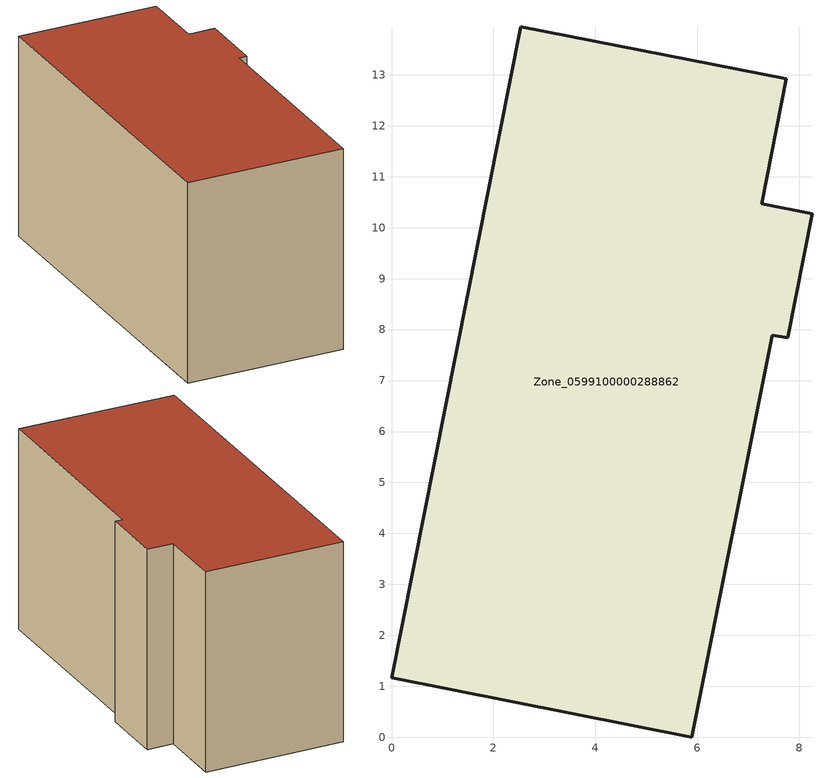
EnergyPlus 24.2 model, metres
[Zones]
Zone_0599100000288862
 floor ground (C_G): 2.53,13.94 7.74,12.92 7.26,10.46 8.25,10.27 7.77,7.84 7.47,7.89 5.89,0 0,1.17 z0
 wall outside (C_F): 7.74,12.92 2.53,13.94 0,1.17 5.89,0 7.47,7.89 7.77,7.84 8.25,10.27 7.26,10.46 7.74,12.92 z0:7.68
 roof outside (C_R): 2.53,13.94 0,1.17 5.89,0 7.47,7.89 7.77,7.84 8.25,10.27 7.26,10.46 7.74,12.92 z7.68
[BUILDING]
Pand.0599100000288862: North Axis=0; Terrain=City; Loads Convergence Tolerance Value=0.04; Temperature Convergence Tolerance Value=0.4; Solar Distribution=FullExterior; Maximum Number of Warmup Days=25; Minimum Number of Warmup Days=1
[Site:Location]
Rotterdam.The.Hague.AP_ZH_NLD Design_Conditions: Latitude=51.96; Longitude=4.45; Time Zone=1; Elevation=-4.5
[SITE:GROUNDTEMPERATURE:BUILDINGSURFACE]
18, 18, 18, 18, 18, 18, 18, 18, 18, 18, 18, 18
[MATERIAL] Thermal Absorptance=0.9; Solar Absorptance=0.7; Visible Absorptance=0.7
Name | Roughness | Thickness | Conductivity | Density | Specific Heat
G.TI.1975-1991 | MediumSmooth | 0.15 | 0.288461 | 540 | 1210
F.TI.1975-1991 | Rough | 0.3 | 0.230769 | 1920 | 840
R.TI.1975-1991 | MediumRough | 0.2 | 0.153846 | 1500 | 1000
[CONSTRUCTION]
C_G: G.TI.1975-1991
C_F: F.TI.1975-1991
C_R: R.TI.1975-1991
[ZONE]
Zone_0599100000288862: Type=1; Multiplier=1; Ceiling Height=Autocalculate; Volume=Autocalculate; Floor Area=autocalculate; Part of Total Floor Area=Yes
[ZONEINFILTRATION:DESIGNFLOWRATE]
Infil_Zone_0599100000288862: Zone or ZoneList or Space or SpaceList=Zone_0599100000288862; Schedule=AlwaysOn; Design Flow Rate Calculation Method=Flow/Area; Flow Rate per Floor Area=0.003; Constant Term Coefficient=1; Temperature Term Coefficient=0; Velocity Term Coefficient=0; Velocity Squared Term Coefficient=0
[HVACTEMPLATE:ZONE:IDEALLOADSAIRSYSTEM]
Zone_0599100000288862: Maximum Heating Supply Air Temperature=50; Minimum Cooling Supply Air Temperature=13; Maximum Heating Supply Air Humidity Ratio=0.0156; Minimum Cooling Supply Air Humidity Ratio=0.0077; Heating Limit=NoLimit; Cooling Limit=NoLimit; Dehumidification Control Type=ConstantSensibleHeatRatio; Cooling Sensible Heat Ratio=0.7; Dehumidification Setpoint=60; Humidification Control Type=None; Humidification Setpoint=30; Outdoor Air Method=None; Outdoor Air Flow Rate per Person=0.00944; Outdoor Air Flow Rate per Zone Floor Area=0; Outdoor Air Flow Rate per Zone=0; Demand Controlled Ventilation Type=None; Outdoor Air Economizer Type=NoEconomizer; Heat Recovery Type=None; Sensible Heat Recovery Effectiveness=0.7; Latent Heat Recovery Effectiveness=0.65
[ZONECONTROL:THERMOSTAT]
ThermostatControl_Zone_0599100000288862: Zone or ZoneList=Zone_0599100000288862; Control Type Schedule=DualSetpointControlType; Control 1=Thermostat_Zone_0599100000288862; Temperature Difference Between Cutout And Setpoint=0
[THERMOSTATSETPOINT:DUALSETPOINT]
Thermostat_Zone_0599100000288862: Heating Setpoint Temperature Schedule=HeatingSetpoint_Zone_0599100000288862; Cooling Setpoint Temperature Schedule=CoolingSetpoint_Zone_0599100000288862
[SCHEDULE:COMPACT]
HeatingSetpoint_Zone_0599100000288862: Through: 12/31, For: AllDays, Until: 24:00, 21
CoolingSetpoint_Zone_0599100000288862: Through: 12/31, For: AllDays, Until: 24:00, 24
DualSetpointControlType: Through: 12/31, For: AllDays, Until: 24:00, 4
AlwaysOn: Through: 12/31, For: AllDays, Until: 24:00, 1
